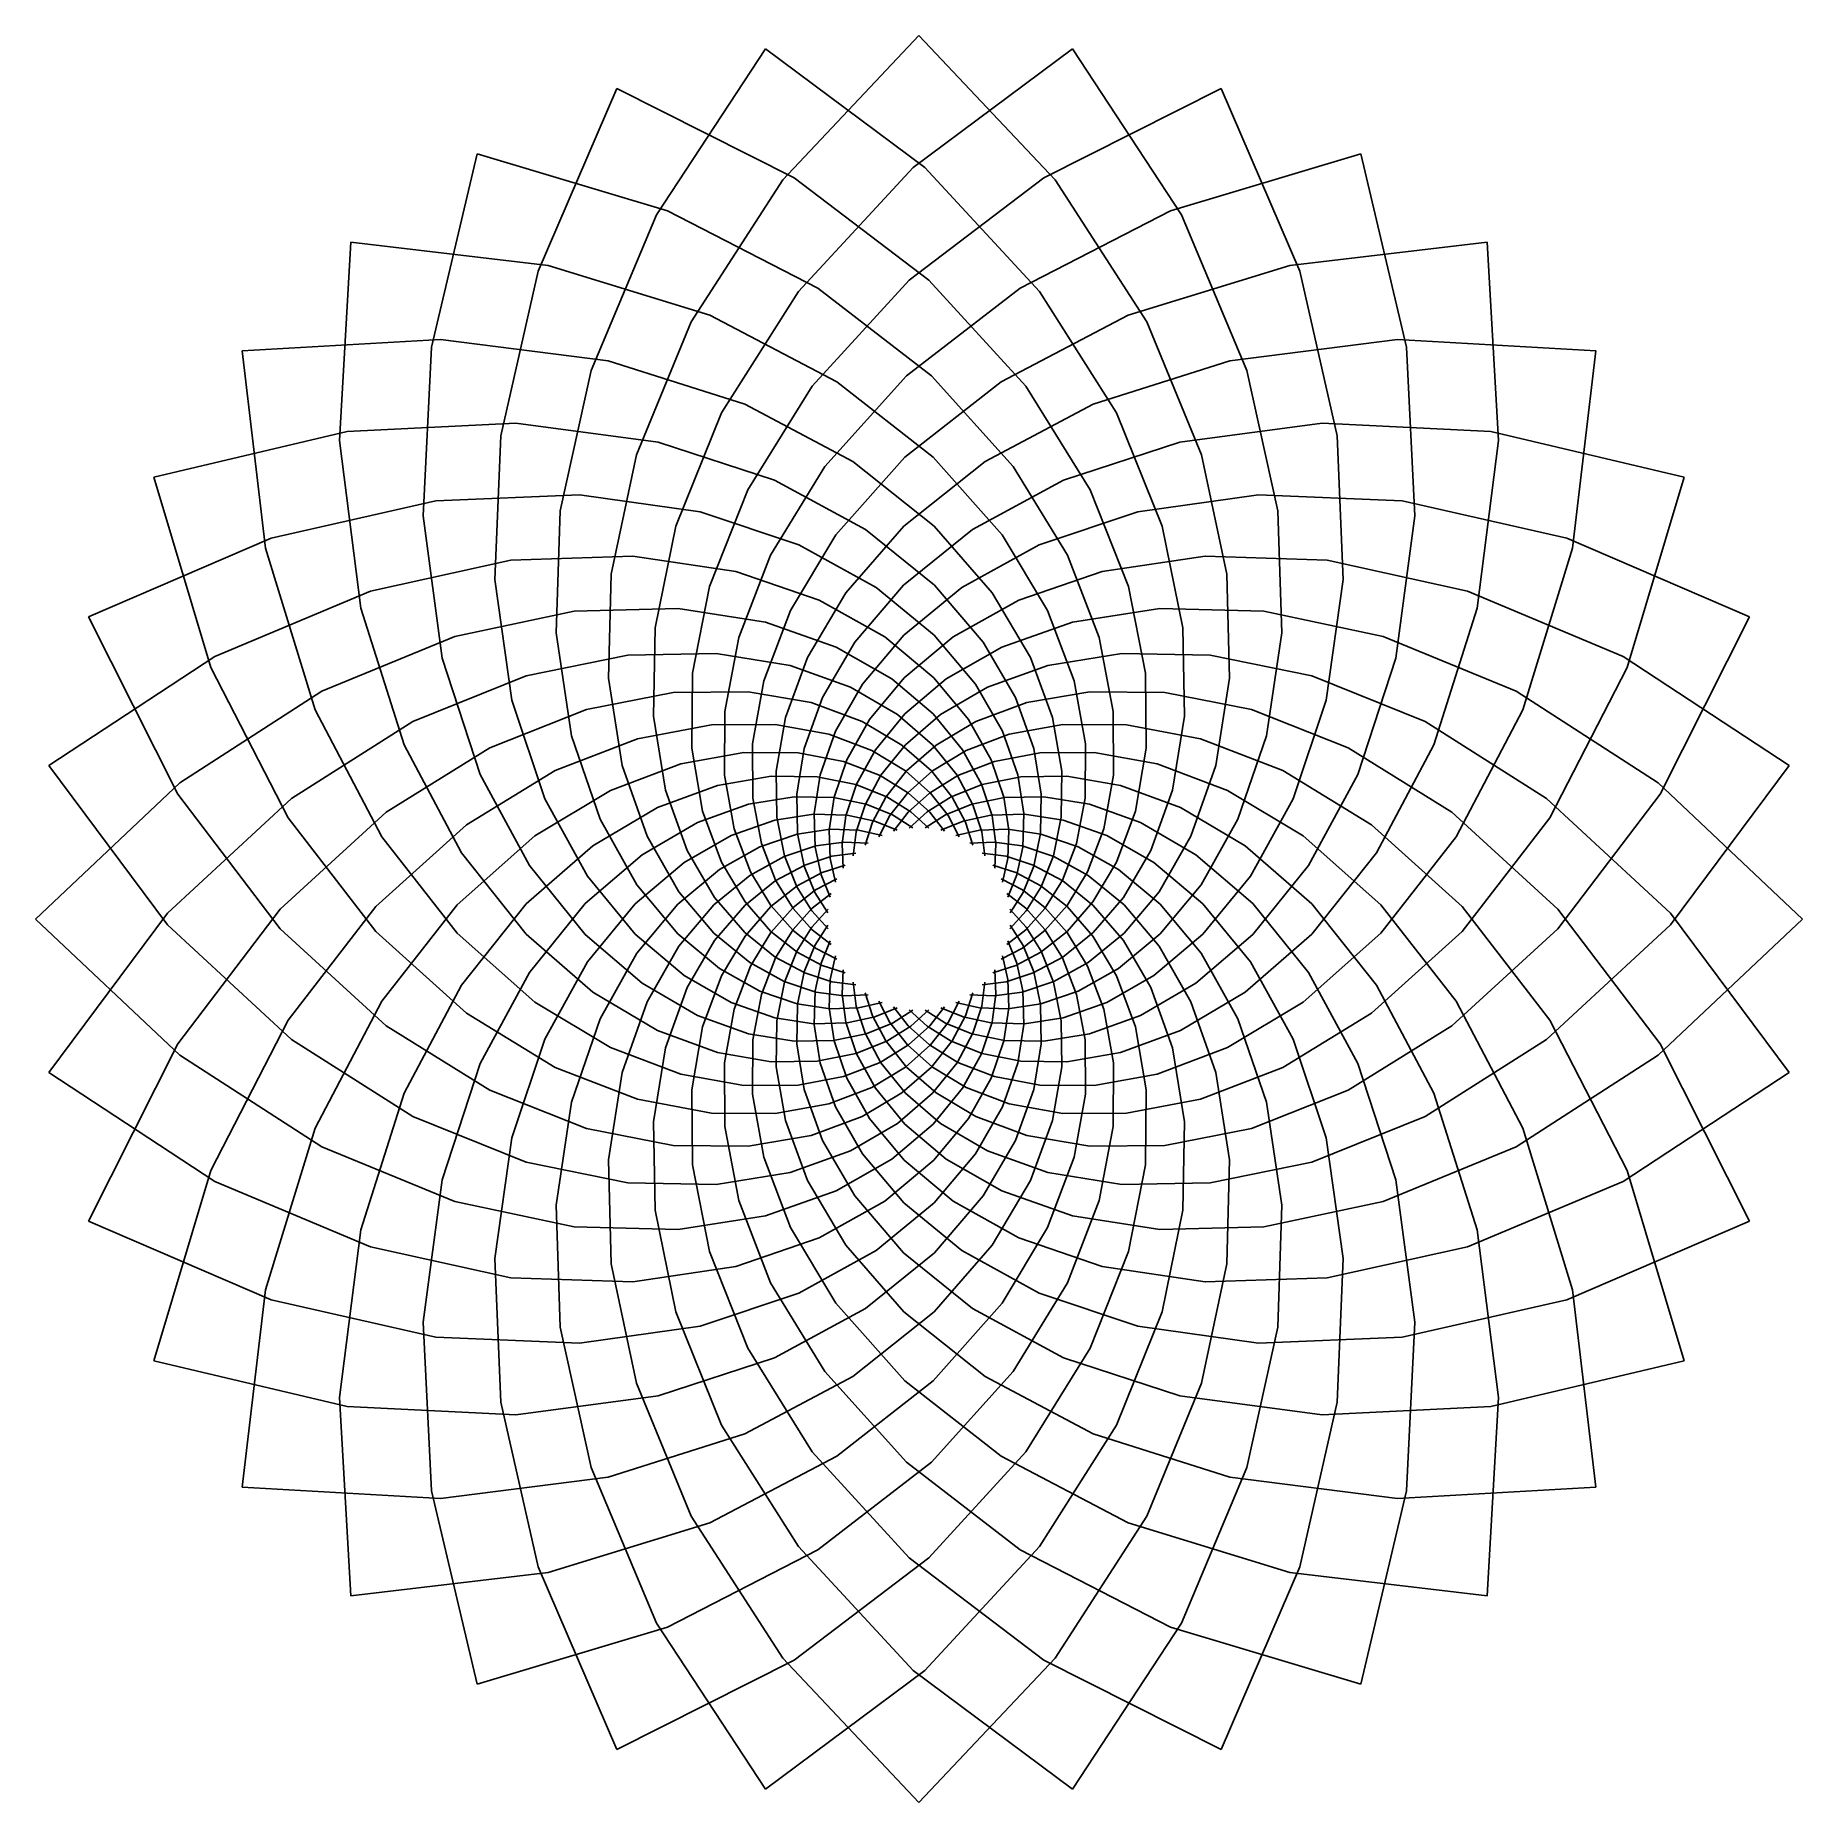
# Model space of a CAD drawing. Header units: metres. Extents: x 125 to 1075, y -75 to 875.
import ezdxf

# ---------------------------------------------------------------- set-up
doc = ezdxf.new("R2010")
doc.units = ezdxf.units.M

msp = doc.modelspace()

# ---------------------------------------------------------------- linework, layer by layer
for p, q in [((600, 875.2001), (526.7729, 797.42017)), ((600, 875.2001), (673.2271, 797.42017)), ((517.48236, 867.9807), (458.8741, 778.66675)), ((517.48236, 867.9807), (603.10333, 804.0982)), ((682.51764, 867.9807), (596.89667, 804.0982)), ((682.51764, 867.9807), (741.1259, 778.66675)), ((437.47202, 846.542), (395.2633, 748.40765)), ((437.47202, 846.542), (532.88525, 798.4979)), ((762.52795, 846.542), (667.11475, 798.4979)), ((762.52795, 846.542), (804.7367, 748.40765)), ((362.39996, 811.5353), (337.87338, 707.5624)), ((362.39996, 811.5353), (464.70642, 780.78955)), ((837.6, 811.53534), (735.2936, 780.78955)), ((837.6, 811.53534), (862.1266, 707.5624)), ((532.88525, 798.4979), (605.278, 743.61475)), ((596.89667, 804.0982), (535.13416, 737.47797)), ((667.11475, 798.4979), (594.72205, 743.61475)), ((603.10333, 804.0982), (664.86584, 737.47797)), ((526.7729, 797.42017), (477.51715, 721.08704)), ((673.2271, 797.42017), (722.48285, 721.08704)), ((464.70642, 780.78955), (545.5297, 739.311)), ((735.2936, 780.78955), (654.4703, 739.311)), ((458.8741, 778.66675), (423.62177, 694.94006)), ((741.1259, 778.66675), (776.3783, 694.94006)), ((294.5473, 764.02435), (288.44803, 657.3721)), ((294.5473, 764.02435), (400.63843, 751.511)), ((905.4527, 764.02435), (799.3616, 751.511)), ((905.4527, 764.02435), (911.552, 657.3721)), ((400.63843, 751.511), (487.43652, 724.6974)), ((799.3616, 751.511), (712.5635, 724.6974)), ((395.2633, 748.40765), (375.08554, 659.83154)), ((594.72205, 743.61475), (542.63574, 686.5592)), ((605.278, 743.61475), (657.36426, 686.5592)), ((804.7367, 748.40765), (824.9145, 659.83154)), ((535.13416, 737.47797), (493.74677, 672.2445)), ((545.5297, 739.311), (606.73224, 692.1669)), ((654.4703, 739.311), (593.26776, 692.1669)), ((664.86584, 737.47797), (706.25323, 672.2445)), ((487.43652, 724.6974), (555.89575, 688.8973)), ((712.5635, 724.6974), (644.10425, 688.8973)), ((477.51715, 721.08704), (448.08624, 649.65784)), ((722.48285, 721.08704), (751.91376, 649.65784)), ((235.97565, 705.4527), (342.62793, 711.552)), ((235.97565, 705.4527), (248.48901, 599.3616)), ((337.87338, 707.5624), (333.38324, 616.8281)), ((342.62793, 711.552), (432.76355, 700.21814)), ((857.3721, 711.552), (767.2365, 700.2181)), ((964.02435, 705.4527), (857.3721, 711.552)), ((862.1266, 707.5624), (866.6168, 616.8281)), ((964.02435, 705.4527), (951.511, 599.3616)), ((423.62177, 694.94006), (407.04156, 619.4854)), ((432.76355, 700.21814), (506.39932, 676.8496)), ((767.2365, 700.2181), (693.6007, 676.8496)), ((776.3783, 694.94006), (792.9585, 619.4854)), ((542.63574, 686.5592), (507.867, 630.81604)), ((593.26776, 692.1669), (549.3475, 643.3081)), ((555.89575, 688.8973), (607.63293, 648.4075)), ((644.10425, 688.8973), (592.36707, 648.4075)), ((606.73224, 692.1669), (650.6525, 643.3081)), ((657.36426, 686.5592), (692.133, 630.81604)), ((506.39932, 676.8496), (564.38153, 645.95905)), ((693.6007, 676.8496), (635.61847, 645.95905)), ((292.4376, 662.1266), (383.17188, 666.61676)), ((383.17188, 666.61676), (459.7469, 656.39014)), ((493.74677, 672.2445), (469.18594, 611.31067)), ((706.25323, 672.2445), (730.8141, 611.31067)), ((816.8281, 666.6168), (740.2532, 656.3901)), ((907.5624, 662.1266), (816.8281, 666.6168)), ((188.46469, 637.60004), (292.4376, 662.1266)), ((288.44803, 657.3721), (299.78192, 567.2365)), ((375.08554, 659.83154), (371.85977, 582.64404)), ((459.7469, 656.39014), (522.2123, 636.0373)), ((740.2532, 656.3901), (677.7877, 636.0373)), ((824.9145, 659.83154), (828.14026, 582.64404)), ((911.552, 657.3721), (900.2181, 567.2365)), ((1011.5353, 637.60004), (907.5624, 662.1266)), ((448.08624, 649.65784), (434.4796, 585.38477)), ((592.36707, 648.4075), (555.33746, 606.5723)), ((607.63293, 648.4075), (644.6626, 606.5723)), ((751.91376, 649.65784), (765.5204, 585.38477)), ((188.46469, 637.60004), (219.21051, 535.2936)), ((549.3475, 643.3081), (520.1451, 595.67847)), ((564.38153, 645.95905), (608.11316, 611.18964)), ((635.61847, 645.95905), (591.88684, 611.18964)), ((650.6525, 643.3081), (679.855, 595.67847)), ((1011.5353, 637.60004), (980.78955, 535.2936)), ((340.16846, 624.9144), (417.356, 628.14026)), ((417.356, 628.14026), (482.40665, 618.94366)), ((507.867, 630.81604), (487.37903, 578.839)), ((522.2123, 636.0373), (571.3172, 609.39)), ((677.7877, 636.0373), (628.68286, 609.39)), ((692.133, 630.81604), (712.621, 578.839)), ((782.64404, 628.1402), (717.5934, 618.9436)), ((859.83154, 624.9144), (782.64404, 628.1402)), ((251.59235, 604.7367), (340.16846, 624.9144)), ((407.04156, 619.4854), (404.8025, 553.82605)), ((482.40665, 618.94366), (535.39276, 601.22815)), ((717.5934, 618.9436), (664.6073, 601.22815)), ((792.9585, 619.4854), (795.1975, 553.82605)), ((948.40765, 604.7367), (859.83154, 624.9144)), ((333.38324, 616.8281), (343.60992, 540.2532)), ((469.18594, 611.31067), (458.0349, 556.5656)), ((591.88684, 611.18964), (560.671, 575.3723)), ((571.3172, 609.39), (608.2784, 579.53735)), ((628.68286, 609.39), (591.7216, 579.53735)), ((608.11316, 611.18964), (639.329, 575.37225)), ((730.8141, 611.31067), (741.9651, 556.5656)), ((866.6168, 616.8281), (856.3901, 540.2532)), ((153.45804, 562.528), (251.59235, 604.7367)), ((248.48901, 599.3616), (275.3026, 512.56354)), ((555.33746, 606.5723), (530.8154, 565.87854)), ((535.39276, 601.22815), (576.9763, 578.2473)), ((664.6073, 601.22815), (623.02374, 578.2473)), ((644.6626, 606.5723), (669.1846, 565.87854)), ((951.511, 599.3616), (924.6974, 512.5635)), ((1046.542, 562.52795), (948.40765, 604.7367)), ((305.0599, 576.37823), (380.5146, 592.95844)), ((380.5146, 592.95844), (446.17398, 595.1975)), ((446.17398, 595.1975), (501.4314, 586.95215)), ((520.1451, 595.67847), (503.062, 551.3447)), ((679.855, 595.67847), (696.938, 551.3447)), ((753.82605, 595.1975), (698.56866, 586.95215)), ((819.4854, 592.95844), (753.82605, 595.1975)), ((894.9401, 576.37823), (819.4854, 592.95844)), ((371.85977, 582.64404), (381.05634, 517.5934)), ((434.4796, 585.38477), (433.00433, 529.53503)), ((501.4314, 586.95215), (546.3737, 571.5413)), ((698.56866, 586.95215), (653.6263, 571.5413)), ((765.5204, 585.38477), (766.99567, 529.53503)), ((828.14026, 582.64404), (818.9436, 517.5934)), ((221.33331, 541.1259), (305.0599, 576.37823)), ((487.37903, 578.839), (478.25397, 532.21234)), ((560.671, 575.3723), (540.0839, 540.6072)), ((546.3737, 571.5413), (581.58527, 551.7274)), ((591.7216, 579.53735), (565.41034, 548.87537)), ((576.9763, 578.2473), (608.2122, 552.62)), ((623.02374, 578.2473), (591.7878, 552.62)), ((608.2784, 579.53735), (634.58966, 548.87537)), ((653.6263, 571.5413), (618.41473, 551.7274)), ((639.329, 575.37225), (659.9161, 540.6072)), ((712.621, 578.839), (721.74603, 532.21234)), ((978.66675, 541.1259), (894.9401, 576.37823)), ((153.45804, 562.528), (201.50204, 467.1147)), ((299.78192, 567.2365), (323.15036, 493.60068)), ((350.34216, 551.91376), (414.61526, 565.52045)), ((414.61526, 565.52045), (470.46497, 566.99567)), ((470.46497, 566.99567), (517.40063, 559.6231)), ((530.8154, 565.87854), (516.578, 528.0667)), ((669.1846, 565.87854), (683.422, 528.0667)), ((729.53503, 566.9956), (682.5994, 559.6231)), ((785.38477, 565.5204), (729.53503, 566.9956)), ((849.65784, 551.9137), (785.38477, 565.5204)), ((900.2181, 567.2365), (876.8496, 493.6007)), ((1046.542, 562.52795), (998.4979, 467.11475)), ((278.91293, 522.48285), (350.34216, 551.91376)), ((404.8025, 553.82605), (413.04785, 498.5686)), ((458.0349, 556.5656), (457.14514, 509.06277)), ((503.062, 551.3447), (495.6068, 511.635)), ((517.40063, 559.6231), (555.5178, 546.2247)), ((591.7878, 552.62), (569.6136, 526.37396)), ((581.58527, 551.7274), (607.98016, 529.7306)), ((618.41473, 551.7274), (592.01984, 529.7306)), ((608.2122, 552.62), (630.3864, 526.37396)), ((682.5994, 559.6231), (644.4822, 546.2247)), ((696.938, 551.3447), (704.3932, 511.635)), ((741.9651, 556.5656), (742.85486, 509.06277)), ((795.1975, 553.82605), (786.95215, 498.56863)), ((921.08704, 522.48285), (849.65784, 551.9137)), ((388.68933, 530.8141), (443.4344, 541.9651)), ((443.4344, 541.9651), (490.93723, 542.85486)), ((490.93723, 542.85486), (530.802, 536.27893)), ((565.41034, 548.87537), (548.1306, 519.17755)), ((555.5178, 546.2247), (585.3314, 529.14545)), ((644.4822, 546.2247), (614.6686, 529.14545)), ((634.58966, 548.87537), (651.8694, 519.1775)), ((709.0628, 542.85486), (669.19806, 536.27893)), ((756.5656, 541.9651), (709.0628, 542.85486)), ((811.31067, 530.8141), (756.5656, 541.9651)), ((132.01932, 482.51767), (221.33331, 541.1259)), ((219.21051, 535.2936), (260.68903, 454.47025)), ((343.60992, 540.2532), (363.9627, 477.7877)), ((540.0839, 540.6072), (528.22363, 508.35992)), ((530.802, 536.27893), (563.1284, 524.6363)), ((669.19806, 536.27893), (636.8716, 524.6363)), ((659.9161, 540.6072), (671.7763, 508.35992)), ((856.3901, 540.2532), (836.0373, 477.78772)), ((980.78955, 535.2936), (939.311, 454.4703)), ((1067.9807, 482.51764), (978.66675, 541.1259)), ((327.7555, 506.25323), (388.68933, 530.8141)), ((433.00433, 529.53503), (440.3769, 482.5994)), ((478.25397, 532.21234), (477.80756, 491.81134)), ((516.578, 528.0667), (510.49762, 494.24988)), ((569.6136, 526.37396), (555.1133, 501.00684)), ((563.1284, 524.6363), (588.3696, 509.91785)), ((592.01984, 529.7306), (573.3349, 507.26685)), ((585.3314, 529.14545), (607.63336, 510.26755)), ((614.6686, 529.14545), (592.36664, 510.26755)), ((607.98016, 529.7306), (626.66516, 507.2668)), ((636.8716, 524.6363), (611.6304, 509.91785)), ((630.3864, 526.37396), (644.8867, 501.00684)), ((683.422, 528.0667), (689.5024, 494.24988)), ((721.74603, 532.21234), (722.19244, 491.81134)), ((766.99567, 529.53503), (759.6231, 482.5994)), ((872.2445, 506.25323), (811.31067, 530.8141)), ((202.57983, 473.22714), (278.91293, 522.48285)), ((381.05634, 517.5934), (398.77182, 464.60724)), ((421.16098, 512.621), (467.78766, 521.74603)), ((467.78766, 521.74603), (508.18866, 522.19244)), ((508.18866, 522.19244), (542.0457, 516.3401)), ((548.1306, 519.17755), (538.25555, 491.67783)), ((542.0457, 516.3401), (569.4593, 506.22836)), ((657.95435, 516.3401), (630.5407, 506.22836)), ((651.8694, 519.1775), (661.74445, 491.67783)), ((691.81134, 522.1924), (657.95435, 516.3401)), ((732.2124, 521.746), (691.81134, 522.1924)), ((778.839, 512.621), (732.2124, 521.746)), ((818.9436, 517.5934), (801.22815, 464.60727)), ((997.42017, 473.22708), (921.08704, 522.48285)), ((262.52206, 464.8659), (327.7555, 506.25323)), ((275.3026, 512.56354), (311.10272, 444.10425)), ((369.184, 492.133), (421.16098, 512.621)), ((448.65527, 496.938), (488.365, 504.3932)), ((457.14514, 509.06277), (463.72107, 469.19803)), ((488.365, 504.3932), (522.72394, 504.50897)), ((495.6068, 511.635), (495.49103, 477.27606)), ((522.72394, 504.50897), (551.47687, 499.31116)), ((528.22363, 508.35992), (523.2739, 479.56323)), ((573.3349, 507.26685), (561.16986, 485.60056)), ((569.4593, 506.22836), (590.82764, 493.54736)), ((592.36664, 510.26755), (576.62415, 491.04288)), ((588.3696, 509.91785), (607.2113, 493.71893)), ((611.6304, 509.91785), (592.7887, 493.71893)), ((607.63336, 510.26755), (623.37585, 491.04288)), ((630.5407, 506.22836), (609.17236, 493.54736)), ((626.66516, 507.2668), (638.8302, 485.60056)), ((677.2761, 504.50894), (648.52313, 499.31116)), ((671.7763, 508.35992), (676.7261, 479.56323)), ((711.635, 504.3932), (677.2761, 504.50894)), ((704.3932, 511.635), (704.509, 477.27606)), ((751.3447, 496.938), (711.635, 504.3932)), ((742.85486, 509.06277), (736.27893, 469.19803)), ((830.81604, 492.133), (778.839, 512.621)), ((937.4779, 464.8659), (872.2445, 506.25323)), ((924.6974, 512.5635), (888.8972, 444.10428)), ((404.32153, 479.85495), (448.65527, 496.938)), ((413.04785, 498.5686), (428.45868, 453.62625)), ((510.49762, 494.24988), (510.62354, 465.03113)), ((555.1133, 501.00684), (546.8954, 477.5573)), ((551.47687, 499.31116), (574.72266, 490.5334)), ((648.52313, 499.31116), (625.27734, 490.5334)), ((644.8867, 501.00684), (653.1046, 477.5573)), ((689.5024, 494.24988), (689.37646, 465.03113)), ((795.67847, 479.85495), (751.3447, 496.938)), ((786.95215, 498.56863), (771.5413, 453.62628)), ((313.44083, 457.36426), (369.184, 492.133)), ((323.15036, 493.60068), (354.04095, 435.6185)), ((471.9333, 483.422), (505.75012, 489.50238)), ((477.80756, 491.81134), (483.6599, 457.95428)), ((505.75012, 489.50238), (534.9689, 489.37646)), ((538.25555, 491.67783), (534.23444, 467.1575)), ((534.9689, 489.37646), (559.38574, 484.76862)), ((561.16986, 485.60056), (554.33466, 465.606)), ((559.38574, 484.76862), (579.096, 477.1524)), ((576.62415, 491.04288), (566.4208, 472.539)), ((574.72266, 490.5334), (592.811, 479.61023)), ((592.7887, 493.71893), (579.5272, 477.26794)), ((590.82764, 493.54736), (606.7444, 479.6491)), ((609.17236, 493.54736), (593.2556, 479.6491)), ((625.27734, 490.5334), (607.189, 479.61023)), ((607.2113, 493.71893), (620.47284, 477.26794)), ((640.61426, 484.76862), (620.904, 477.1524)), ((623.37585, 491.04288), (633.5792, 472.539)), ((638.8302, 485.60056), (645.66534, 465.606)), ((665.0311, 489.37646), (640.61426, 484.76862)), ((661.74445, 491.67783), (665.76556, 467.1575)), ((694.2499, 489.50238), (665.0311, 489.37646)), ((728.0667, 483.422), (694.2499, 489.50238)), ((722.19244, 491.81134), (716.3401, 457.95428)), ((886.5592, 457.36426), (830.81604, 492.133)), ((876.8496, 493.6007), (845.95905, 435.6185)), ((132.01932, 482.51767), (195.9018, 396.89664)), ((356.6919, 450.65253), (404.32153, 479.85495)), ((363.9627, 477.7877), (390.61, 428.68283)), ((434.12143, 469.18454), (471.9333, 483.422)), ((440.3769, 482.5994), (453.77533, 444.48218)), ((491.64008, 471.77634), (520.43677, 476.7261)), ((495.49103, 477.27606), (500.68884, 448.5231)), ((520.43677, 476.7261), (545.28284, 476.4282)), ((523.2739, 479.56323), (523.5718, 454.71716)), ((546.8954, 477.5573), (543.63605, 456.6796)), ((545.28284, 476.4282), (566.01624, 472.35034)), ((579.5272, 477.26794), (570.9713, 461.46606)), ((579.096, 477.1524), (594.40656, 467.74548)), ((593.2556, 479.6491), (582.0858, 465.573)), ((592.811, 479.61023), (606.2554, 467.6876)), ((607.189, 479.61023), (593.7446, 467.68756)), ((620.904, 477.1524), (605.59344, 467.74548)), ((606.7444, 479.6491), (617.9142, 465.573)), ((620.47284, 477.26794), (629.0287, 461.46606)), ((654.71716, 476.4282), (633.98376, 472.35034)), ((653.1046, 477.5573), (656.36395, 456.67957)), ((679.56323, 476.72607), (654.71716, 476.4282)), ((676.7261, 479.56323), (676.4282, 454.71716)), ((708.3599, 471.7763), (679.56323, 476.72607)), ((704.509, 477.27606), (699.31116, 448.5231)), ((765.87854, 469.18454), (728.0667, 483.422)), ((759.6231, 482.5994), (746.2247, 444.48218)), ((843.3081, 450.65253), (795.67847, 479.85495)), ((836.0373, 477.78772), (809.39, 428.68283)), ((1067.9807, 482.51764), (1004.0982, 396.8967)), ((124.79996, 399.99997), (202.57983, 473.22714)), ((201.50204, 467.1147), (256.38525, 394.72202)), ((393.42767, 444.66257), (434.12143, 469.18454)), ((459.39282, 459.9161), (491.64008, 471.77634)), ((463.72107, 469.19803), (475.3637, 436.87158)), ((508.32217, 461.74445), (532.84247, 465.76556)), ((532.84247, 465.76556), (553.969, 465.34998)), ((534.23444, 467.1575), (534.65, 446.031)), ((566.4208, 472.539), (560.7389, 455.49146)), ((566.01624, 472.35034), (582.72766, 465.745)), ((582.72766, 465.745), (595.68585, 457.6456)), ((593.7446, 467.68756), (584.33795, 455.64465)), ((605.59344, 467.74548), (594.2385, 457.51898)), ((594.40656, 467.74548), (605.7615, 457.51898)), ((617.27234, 465.745), (604.31415, 457.6456)), ((606.2554, 467.6876), (615.662, 455.64465)), ((633.98376, 472.35034), (617.27234, 465.745)), ((633.5792, 472.539), (639.2611, 455.49146)), ((667.15753, 465.76553), (646.031, 465.34998)), ((665.76556, 467.1575), (665.35, 446.031)), ((691.67786, 461.74445), (667.15753, 465.76553)), ((740.6072, 459.91608), (708.3599, 471.7763)), ((736.27893, 469.19803), (724.6363, 436.87158)), ((806.5723, 444.66257), (765.87854, 469.18454)), ((998.4979, 467.11475), (943.61475, 394.72205)), ((1075.2001, 400), (997.42017, 473.22708)), ((195.9018, 403.1034), (262.52206, 464.8659)), ((256.38525, 405.278), (313.44083, 457.36426)), ((398.77182, 464.60724), (421.7527, 423.0237)), ((424.62772, 439.32895), (459.39282, 459.9161)), ((480.82248, 451.8694), (508.32217, 461.74445)), ((483.6599, 457.95428), (493.77164, 430.54074)), ((510.62354, 465.03113), (515.2314, 440.6143)), ((522.4427, 453.10464), (543.32043, 456.36395)), ((543.32043, 456.36395), (561.2832, 455.8726)), ((543.63605, 456.6796), (544.12744, 438.71686)), ((554.33466, 465.606), (551.69934, 447.8308)), ((553.969, 465.34998), (571.57355, 461.74686)), ((570.9713, 461.46606), (566.2509, 446.93216)), ((571.57355, 461.74686), (585.74133, 456.0207)), ((582.0858, 465.573), (574.9133, 452.07962)), ((594.2385, 457.51898), (586.31805, 447.21655)), ((604.31415, 457.6456), (594.725, 448.87506)), ((595.68585, 457.6456), (605.275, 448.87506)), ((605.7615, 457.51898), (613.68195, 447.21655)), ((628.42645, 461.74686), (614.25867, 456.0207)), ((617.9142, 465.573), (625.0867, 452.07962)), ((646.031, 465.34998), (628.42645, 461.74686)), ((629.0287, 461.46606), (633.7491, 446.93216)), ((656.67957, 456.36395), (638.7168, 455.8726)), ((645.66534, 465.606), (648.30066, 447.8308)), ((656.36395, 456.67957), (655.87256, 438.71683)), ((677.5573, 453.1046), (656.67957, 456.36395)), ((689.37646, 465.03113), (684.7686, 440.6143)), ((719.17755, 451.8694), (691.67786, 461.74445)), ((716.3401, 457.95428), (706.2284, 430.54074)), ((775.37225, 439.32895), (740.6072, 459.91608)), ((801.22815, 464.60727), (778.2473, 423.02374)), ((943.61475, 405.278), (886.5592, 457.36426)), ((1004.0982, 403.1034), (937.4779, 464.8659)), ((260.68903, 454.47025), (307.8331, 393.26773)), ((307.8331, 406.7323), (356.6919, 450.65253)), ((428.45868, 453.62625), (448.27258, 418.41473)), ((451.12463, 434.58963), (480.82248, 451.8694)), ((498.99316, 444.88672), (522.4427, 453.10464)), ((500.68884, 448.5231), (509.4666, 425.27734)), ((523.5718, 454.71716), (527.64966, 433.98376)), ((534.39404, 445.66534), (552.1692, 448.30063)), ((551.69934, 447.8308), (552.2345, 432.55896)), ((552.1692, 448.30063), (567.44104, 447.7655)), ((560.7389, 455.49146), (558.614, 440.3587)), ((561.2832, 455.8726), (576.2301, 452.69363)), ((566.2509, 446.93216), (564.5428, 434.04974)), ((567.44104, 447.7655), (580.1308, 444.96457)), ((574.9133, 452.07962), (570.99414, 439.68954)), ((576.2301, 452.69363), (588.24066, 447.73172)), ((584.33795, 455.64465), (578.32684, 444.12338)), ((585.74133, 456.0207), (596.7078, 449.04855)), ((614.25867, 456.0207), (603.2922, 449.04855)), ((623.7699, 452.69363), (611.75934, 447.73172)), ((615.662, 455.64465), (621.67316, 444.12338)), ((632.55896, 447.7655), (619.8692, 444.96457)), ((638.7168, 455.8726), (623.7699, 452.69363)), ((625.0867, 452.07962), (629.00586, 439.6895)), ((647.8308, 448.30066), (632.55896, 447.7655)), ((633.7491, 446.93216), (635.4572, 434.04974)), ((639.2611, 455.49146), (641.38605, 440.3587)), ((648.30066, 447.8308), (647.7655, 432.55893)), ((665.606, 445.66534), (647.8308, 448.30066)), ((676.4282, 454.71716), (672.35034, 433.98376)), ((701.00684, 444.88672), (677.5573, 453.1046)), ((699.31116, 448.5231), (690.5334, 425.27734)), ((748.87537, 434.58963), (719.17755, 451.8694)), ((771.5413, 453.62628), (751.7274, 418.41473)), ((892.1669, 406.7323), (843.3081, 450.65253)), ((939.311, 454.4703), (892.1669, 393.26776)), ((311.10272, 444.10425), (351.59256, 392.36703)), ((351.59256, 407.633), (393.42767, 444.66257)), ((388.81036, 408.11313), (424.62772, 439.32895)), ((453.77533, 444.48218), (470.85455, 414.66858)), ((473.62604, 430.3864), (498.99316, 444.88672)), ((492.7332, 426.66516), (514.3994, 438.83017)), ((514.3994, 438.83017), (534.39404, 445.66534)), ((515.2314, 440.6143), (522.8476, 420.90396)), ((527.461, 433.57922), (544.50854, 439.2611)), ((534.65, 446.031), (538.2531, 428.42645)), ((544.12744, 438.71686), (547.3064, 423.76993)), ((544.50854, 439.2611), (559.6413, 441.38602)), ((558.614, 440.3587), (559.1688, 427.37537)), ((559.6413, 441.38602), (572.62463, 440.8312)), ((640.3587, 441.38602), (627.37537, 440.8312)), ((655.49146, 439.2611), (640.3587, 441.38602)), ((641.38605, 440.3587), (640.8312, 427.37537)), ((655.87256, 438.71683), (652.6936, 423.7699)), ((672.539, 433.57922), (655.49146, 439.2611)), ((665.35, 446.031), (661.7468, 428.42645)), ((685.6006, 438.83017), (665.606, 445.66534)), ((684.7686, 440.6143), (677.1524, 420.904)), ((707.26685, 426.66513), (685.6006, 438.83017)), ((726.37396, 430.3864), (701.00684, 444.88672)), ((746.2247, 444.48218), (729.14545, 414.66858)), ((811.18964, 408.11313), (775.37225, 439.32895)), ((848.4075, 407.633), (806.5723, 444.66257)), ((888.8972, 444.10428), (848.4075, 392.36707)), ((354.04095, 435.6185), (388.81036, 391.88687)), ((390.61, 428.68283), (420.46265, 391.72162)), ((420.46265, 408.27838), (451.12463, 434.58963)), ((447.37997, 408.21222), (473.62604, 430.3864)), ((475.3637, 436.87158), (490.08215, 411.6304)), ((493.77164, 430.54074), (506.45264, 409.17236)), ((508.95712, 423.3759), (527.461, 433.57922)), ((522.73206, 420.47284), (538.53394, 429.02866)), ((527.64966, 433.98376), (534.255, 417.27237)), ((538.2531, 428.42645), (543.9793, 414.25864)), ((538.53394, 429.02866), (553.0679, 433.74905)), ((547.9204, 425.08664), (560.3105, 429.00586)), ((552.2345, 432.55896), (555.03546, 419.86923)), ((553.0679, 433.74905), (565.95026, 435.4572)), ((646.9321, 433.74908), (634.04974, 435.4572)), ((652.0796, 425.08664), (639.6895, 429.00586)), ((647.7655, 432.55893), (644.9646, 419.8692)), ((661.46606, 429.02866), (646.9321, 433.74908)), ((661.7468, 428.42645), (656.0207, 414.25864)), ((677.26794, 420.4728), (661.46606, 429.02866)), ((672.35034, 433.98376), (665.745, 417.27237)), ((691.0429, 423.37585), (672.539, 433.57922)), ((706.2284, 430.54074), (693.54736, 409.17236)), ((724.6363, 436.87158), (709.91785, 411.6304)), ((752.62, 408.21222), (726.37396, 430.3864)), ((779.53735, 408.27838), (748.87537, 434.58963)), ((809.39, 428.68283), (779.53735, 391.72162)), ((845.95905, 435.6185), (811.18964, 391.8869)), ((421.7527, 423.0237), (447.37997, 391.78778)), ((448.27258, 418.41473), (470.26938, 392.01987)), ((470.26938, 407.98016), (492.7332, 426.66516)), ((489.73245, 407.63336), (508.95712, 423.3759)), ((506.28107, 407.21133), (522.73206, 420.47284)), ((509.4666, 425.27734), (520.3898, 407.18903)), ((522.8476, 420.90396), (532.2545, 405.59348)), ((534.427, 417.91418), (547.9204, 425.08664)), ((544.35535, 415.662), (555.87665, 421.67316)), ((547.3064, 423.76993), (552.2683, 411.75934)), ((655.64465, 415.662), (644.12335, 421.6732)), ((652.6936, 423.7699), (647.7317, 411.75934)), ((665.573, 417.91418), (652.0796, 425.08664)), ((677.1524, 420.904), (667.7455, 405.59348)), ((693.71893, 407.2113), (677.26794, 420.4728)), ((690.5334, 425.27734), (679.6102, 407.18903)), ((710.2676, 407.63333), (691.0429, 423.37585)), ((729.7306, 407.98016), (707.26685, 426.66513)), ((751.7274, 418.41473), (729.7306, 392.01987)), ((778.2473, 423.02374), (752.62, 391.7878)), ((470.85455, 414.66858), (489.73245, 392.36664)), ((490.08215, 411.6304), (506.28107, 392.78867)), ((506.45264, 409.17236), (520.3509, 393.25565)), ((520.3509, 406.74435), (534.427, 417.91418)), ((532.31244, 406.2554), (544.35535, 415.662)), ((534.255, 417.27237), (542.3544, 404.31412)), ((542.481, 405.76147), (552.78345, 413.68198)), ((543.9793, 414.25864), (550.9515, 403.29218)), ((657.519, 405.76144), (647.21655, 413.68195)), ((656.0207, 414.25864), (649.0485, 403.29218)), ((667.68756, 406.25537), (655.64465, 415.662)), ((665.745, 417.27237), (657.6456, 404.31415)), ((679.6491, 406.74435), (665.573, 417.91418)), ((693.54736, 409.17236), (679.6491, 393.25565)), ((709.91785, 411.6304), (693.71893, 392.7887)), ((729.14545, 414.66858), (710.2676, 392.36667)), ((124.79996, 399.99997), (202.57983, 326.7729)), ((132.01932, 317.48236), (195.9018, 403.1034)), ((201.50204, 332.88522), (256.38525, 405.278)), ((260.68903, 345.5298), (307.8331, 406.7323)), ((311.10272, 355.89578), (351.59256, 407.633)), ((354.04095, 364.38153), (388.81036, 408.11313)), ((390.61, 371.3172), (420.46265, 408.27838)), ((421.7527, 376.9763), (447.37997, 408.21222)), ((448.27258, 381.58527), (470.26938, 407.98016)), ((470.85455, 385.33142), (489.73245, 407.63336)), ((490.08215, 388.3696), (506.28107, 407.21133)), ((506.45264, 390.82767), (520.3509, 406.74435)), ((520.3898, 407.18903), (532.31244, 393.7446)), ((520.3898, 392.81097), (532.31244, 406.2554)), ((532.2545, 394.40652), (542.481, 405.76147)), ((532.2545, 405.59348), (542.481, 394.23853)), ((542.3544, 395.68588), (551.12494, 405.27502)), ((542.3544, 404.31412), (551.12494, 394.72498)), ((657.6456, 395.68585), (648.87506, 405.27502)), ((657.6456, 404.31415), (648.87506, 394.72498)), ((667.7455, 394.40652), (657.519, 405.76144)), ((667.7455, 405.59348), (657.519, 394.23853)), ((679.6102, 407.18903), (667.68756, 393.74463)), ((679.6102, 392.81097), (667.68756, 406.25537)), ((693.54736, 390.82764), (679.6491, 406.74435)), ((709.91785, 388.36963), (693.71893, 407.2113)), ((729.14545, 385.33145), (710.2676, 407.63333)), ((751.7274, 381.58527), (729.7306, 407.98016)), ((778.2473, 376.9763), (752.62, 408.21222)), ((809.39, 371.3172), (779.53735, 408.27838)), ((845.95905, 364.38153), (811.18964, 408.11313)), ((888.8973, 355.89578), (848.4075, 407.633)), ((939.311, 345.5298), (892.1669, 406.7323)), ((998.4979, 332.88535), (943.61475, 405.278)), ((1075.2001, 400), (997.42017, 326.77292)), ((1067.9807, 317.48224), (1004.0982, 403.1034)), ((195.9018, 396.89664), (262.52203, 335.13412)), ((256.38525, 394.72202), (313.44083, 342.63577)), ((307.8331, 393.26773), (356.6919, 349.3475)), ((351.59256, 392.36703), (393.42767, 355.33746)), ((388.81036, 391.88687), (424.62772, 360.67105)), ((420.46265, 391.72162), (451.12466, 365.41034)), ((447.37997, 391.78778), (473.62604, 369.6136)), ((470.26938, 392.01987), (492.7332, 373.33487)), ((489.73245, 392.36664), (508.95712, 376.6241)), ((493.77164, 369.45926), (506.45264, 390.82767)), ((506.28107, 392.78867), (522.73206, 379.52716)), ((509.4666, 374.72266), (520.3898, 392.81097)), ((520.3509, 393.25565), (534.427, 382.08582)), ((522.8476, 379.09604), (532.2545, 394.40652)), ((532.31244, 393.7446), (544.35535, 384.338)), ((534.255, 382.72763), (542.3544, 395.68588)), ((542.481, 394.23853), (552.78345, 386.31805)), ((543.9793, 385.74136), (550.9515, 396.70782)), ((657.519, 394.23853), (647.21655, 386.31805)), ((656.0207, 385.74136), (649.0485, 396.70782)), ((667.68756, 393.74463), (655.64465, 384.338)), ((665.745, 382.72763), (657.6456, 395.68585)), ((679.6491, 393.25565), (665.573, 382.08582)), ((677.1524, 379.096), (667.7455, 394.40652)), ((693.71893, 392.7887), (677.26794, 379.5272)), ((690.5334, 374.72266), (679.6102, 392.81097)), ((710.2676, 392.36667), (691.0429, 376.62415)), ((706.2284, 369.45926), (693.54736, 390.82764)), ((729.7306, 392.01987), (707.26685, 373.33487)), ((752.62, 391.7878), (726.37396, 369.61362)), ((779.53735, 391.72162), (748.87537, 365.41037)), ((811.18964, 391.8869), (775.3723, 360.67105)), ((848.4075, 392.36707), (806.5723, 355.33746)), ((892.1669, 393.26776), (843.3081, 349.34753)), ((943.61475, 394.72205), (886.5592, 342.6358)), ((1004.0982, 396.8967), (937.47797, 335.13416)), ((428.45868, 346.37375), (448.27258, 381.58527)), ((453.77533, 355.51785), (470.85455, 385.33142)), ((475.3637, 363.12842), (490.08215, 388.3696)), ((527.64966, 366.01624), (534.255, 382.72763)), ((534.427, 382.08582), (547.9204, 374.91336)), ((538.2532, 371.57355), (543.9793, 385.74136)), ((544.35535, 384.338), (555.87665, 378.3268)), ((547.3064, 376.2301), (552.2683, 388.24066)), ((655.64465, 384.338), (644.12335, 378.32684)), ((652.6936, 376.23007), (647.7317, 388.24066)), ((665.573, 382.08582), (652.0796, 374.91336)), ((661.7468, 371.57355), (656.0207, 385.74136)), ((672.35034, 366.01624), (665.745, 382.72763)), ((724.6363, 363.12842), (709.91785, 388.36963)), ((746.2247, 355.51785), (729.14545, 385.33145)), ((771.5413, 346.37375), (751.7274, 381.58527)), ((363.9627, 322.2123), (390.61, 371.3172)), ((398.77182, 335.39276), (421.7527, 376.9763)), ((492.7332, 373.33487), (514.3994, 361.16983)), ((500.68884, 351.4769), (509.4666, 374.72266)), ((508.95712, 376.6241), (527.461, 366.42078)), ((515.2314, 359.3857), (522.8476, 379.09604)), ((522.73206, 379.52716), (538.53394, 370.97134)), ((534.65, 353.969), (538.2532, 371.57355)), ((538.53394, 370.97134), (553.0679, 366.25092)), ((544.12744, 361.28317), (547.3064, 376.2301)), ((547.9204, 374.91336), (560.3105, 370.99414)), ((552.2345, 367.44104), (555.0354, 380.1308)), ((558.614, 359.6413), (559.1688, 372.62463)), ((652.0796, 374.91336), (639.6895, 370.99417)), ((641.38605, 359.6413), (640.8312, 372.62463)), ((647.7655, 367.44104), (644.9646, 380.13077)), ((661.46606, 370.97134), (646.9322, 366.25095)), ((655.87256, 361.28317), (652.6936, 376.23007)), ((677.26794, 379.5272), (661.46606, 370.97134)), ((665.35, 353.969), (661.7468, 371.57355)), ((691.0429, 376.62415), (672.539, 366.42078)), ((684.7686, 359.38574), (677.1524, 379.096)), ((707.26685, 373.33487), (685.6006, 361.16983)), ((699.31116, 351.4769), (690.5334, 374.72266)), ((801.22815, 335.39276), (778.2473, 376.9763)), ((836.0373, 322.21234), (809.39, 371.3172)), ((323.15036, 306.39935), (354.04095, 364.38153)), ((451.12466, 365.41034), (480.82248, 348.1306)), ((463.72107, 330.802), (475.3637, 363.12842)), ((473.62604, 369.6136), (498.99316, 355.11328)), ((483.6599, 342.04572), (493.77164, 369.45926)), ((514.3994, 361.16983), (534.39404, 354.33466)), ((523.5718, 345.28284), (527.64966, 366.01624)), ((527.461, 366.42078), (544.50854, 360.7389)), ((543.63605, 343.32043), (544.12744, 361.28317)), ((551.69934, 352.1692), (552.2345, 367.44104)), ((553.0679, 366.25092), (565.95026, 364.5428)), ((566.2509, 353.06784), (564.5428, 365.95026)), ((633.7491, 353.06784), (635.4572, 365.95026)), ((646.9322, 366.25095), (634.04974, 364.54282)), ((648.30066, 352.1692), (647.7655, 367.44104)), ((672.539, 366.42078), (655.49146, 360.7389)), ((656.36395, 343.32043), (655.87256, 361.28317)), ((685.6006, 361.16983), (665.606, 354.33466)), ((676.4282, 345.28284), (672.35034, 366.01624)), ((726.37396, 369.61362), (701.00684, 355.11328)), ((716.3401, 342.04572), (706.2284, 369.45926)), ((748.87537, 365.41037), (719.17755, 348.13065)), ((736.27893, 330.802), (724.6363, 363.12842)), ((876.8497, 306.39935), (845.95905, 364.38153)), ((275.30258, 287.4365), (311.10272, 355.89578)), ((393.42767, 355.33746), (434.12143, 330.81543)), ((424.62772, 360.67105), (459.39282, 340.0839)), ((440.37686, 317.40063), (453.77533, 355.51785)), ((498.99316, 355.11328), (522.4427, 346.89536)), ((510.62354, 334.96887), (515.2314, 359.3857)), ((534.23444, 332.8425), (534.65, 353.969)), ((534.39404, 354.33466), (552.1692, 351.69934)), ((544.50854, 360.7389), (559.6413, 358.61398)), ((554.33466, 334.394), (551.69934, 352.1692)), ((552.1692, 351.69934), (567.44104, 352.23453)), ((560.7389, 344.50854), (558.614, 359.6413)), ((559.6413, 358.61398), (572.62463, 359.1688)), ((570.9714, 338.53394), (566.2509, 353.06784)), ((567.44104, 352.23453), (580.1308, 355.03543)), ((574.9133, 347.92038), (570.99414, 360.31046)), ((576.2301, 347.3064), (588.24066, 352.26828)), ((584.338, 344.35535), (578.32684, 355.87662)), ((594.2385, 342.48102), (586.31805, 352.78345)), ((605.7615, 342.48102), (613.68195, 352.78345)), ((623.7699, 347.3064), (611.75934, 352.26828)), ((615.662, 344.35535), (621.67316, 355.87662)), ((632.55896, 352.23453), (619.8692, 355.03543)), ((625.0867, 347.92038), (629.00586, 360.3105)), ((640.3587, 358.61398), (627.37537, 359.1688)), ((629.0287, 338.53394), (633.7491, 353.06784)), ((647.8308, 351.69937), (632.55896, 352.23453)), ((639.2611, 344.50854), (641.38605, 359.6413)), ((655.49146, 360.7389), (640.3587, 358.61398)), ((645.66534, 334.394), (648.30066, 352.1692)), ((665.606, 354.33466), (647.8308, 351.69937)), ((665.76556, 332.8425), (665.35, 353.969)), ((701.00684, 355.11328), (677.5573, 346.8954)), ((689.37646, 334.96887), (684.7686, 359.38574)), ((775.3723, 360.67105), (740.6072, 340.08395)), ((759.62317, 317.40063), (746.2247, 355.51785)), ((806.5723, 355.33746), (765.8786, 330.8155)), ((924.6974, 287.43658), (888.8973, 355.89578)), ((219.21048, 264.70642), (260.68903, 345.5298)), ((313.44083, 342.63577), (369.18396, 307.86703)), ((356.6919, 349.3475), (404.32153, 320.14508)), ((413.04785, 301.4314), (428.45868, 346.37375)), ((480.82248, 348.1306), (508.32217, 338.25555)), ((495.49103, 322.72394), (500.68884, 351.4769)), ((522.4427, 346.89536), (543.32043, 343.63605)), ((523.2739, 320.43677), (523.5718, 345.28284)), ((543.32043, 343.63605), (561.28314, 344.12744)), ((546.8954, 322.4427), (543.63605, 343.32043)), ((566.4208, 327.461), (560.7389, 344.50854)), ((561.28314, 344.12744), (576.2301, 347.3064)), ((571.57355, 338.25314), (585.7414, 343.9793)), ((582.0858, 334.42697), (574.9133, 347.92038)), ((582.7276, 334.255), (595.68585, 342.3544)), ((593.7446, 332.3124), (584.338, 344.35535)), ((585.7414, 343.9793), (596.7078, 350.95145)), ((605.5935, 332.25452), (594.2385, 342.48102)), ((594.40656, 332.25452), (605.7615, 342.48102)), ((604.31415, 342.3544), (594.725, 351.12494)), ((595.68585, 342.3544), (605.275, 351.12494)), ((614.25867, 343.9793), (603.2922, 350.95145)), ((617.2724, 334.255), (604.31415, 342.3544)), ((606.2554, 332.31244), (615.662, 344.35535)), ((628.42645, 338.25314), (614.25867, 343.9793)), ((617.9142, 334.427), (625.0867, 347.92038)), ((638.71686, 344.12744), (623.7699, 347.3064)), ((633.5792, 327.461), (639.2611, 344.50854)), ((656.67957, 343.63605), (638.71686, 344.12744)), ((653.1047, 322.4427), (656.36395, 343.32043)), ((677.5573, 346.8954), (656.67957, 343.63605)), ((676.7261, 320.43677), (676.4282, 345.28284)), ((719.17755, 348.13065), (691.67786, 338.25558)), ((704.509, 322.72394), (699.31116, 351.4769)), ((786.95215, 301.4314), (771.5413, 346.37375)), ((843.3081, 349.34753), (795.67847, 320.14508)), ((886.5592, 342.6358), (830.81604, 307.86703)), ((980.7895, 264.70636), (939.311, 345.5298)), ((153.45804, 237.47202), (201.50204, 332.88522)), ((262.52203, 335.13412), (327.7555, 293.7468)), ((381.05634, 282.40668), (398.77182, 335.39276)), ((459.39282, 340.0839), (491.64008, 328.22366)), ((477.80756, 308.1887), (483.6599, 342.04572)), ((508.32217, 338.25555), (532.84247, 334.23447)), ((510.4976, 305.75015), (510.62354, 334.96887)), ((532.84247, 334.23447), (553.969, 334.65002)), ((538.25555, 308.32217), (534.23444, 332.8425)), ((553.969, 334.65002), (571.57355, 338.25314)), ((561.1698, 314.39944), (554.33466, 334.394)), ((566.01624, 327.64966), (582.7276, 334.255)), ((579.52716, 322.73206), (570.9714, 338.53394)), ((593.2557, 320.3509), (582.0858, 334.42697)), ((606.7444, 320.3509), (617.9142, 334.427)), ((633.98376, 327.64966), (617.2724, 334.255)), ((620.47284, 322.73206), (629.0287, 338.53394)), ((646.031, 334.65005), (628.42645, 338.25314)), ((638.8302, 314.39944), (645.66534, 334.394)), ((667.15753, 334.23447), (646.031, 334.65005)), ((661.74445, 308.32217), (665.76556, 332.8425)), ((691.67786, 338.25558), (667.15753, 334.23447)), ((689.5024, 305.75015), (689.37646, 334.96887)), ((740.6072, 340.08395), (708.36, 328.2237)), ((722.19244, 308.1887), (716.3401, 342.04572)), ((818.94366, 282.40668), (801.22815, 335.39276)), ((937.47797, 335.13416), (872.2445, 293.7468)), ((1046.542, 237.47191), (998.4979, 332.88535)), ((202.57983, 326.7729), (278.91293, 277.51715)), ((434.12143, 330.81543), (471.9333, 316.578)), ((457.14514, 290.93723), (463.72107, 330.802)), ((491.64008, 328.22366), (520.43677, 323.2739)), ((520.43677, 323.2739), (545.28284, 323.5718)), ((545.28284, 323.5718), (566.01624, 327.64966)), ((576.62415, 308.95712), (566.4208, 327.461)), ((579.096, 322.8476), (594.40656, 332.25452)), ((592.811, 320.38977), (606.2554, 332.31244)), ((607.189, 320.38977), (593.7446, 332.3124)), ((620.904, 322.8476), (605.5935, 332.25452)), ((623.3759, 308.95712), (633.5792, 327.461)), ((654.71716, 323.5718), (633.98376, 327.64966)), ((679.56323, 323.27393), (654.71716, 323.5718)), ((708.36, 328.2237), (679.56323, 323.27393)), ((765.8786, 330.8155), (728.0667, 316.57803)), ((742.85486, 290.93723), (736.27893, 330.802)), ((997.42017, 326.77292), (921.08704, 277.51715)), ((132.01932, 317.48236), (221.33328, 258.87408)), ((343.60992, 259.74686), (363.9627, 322.2123)), ((404.32153, 320.14508), (448.65527, 303.062)), ((433.00433, 270.46497), (440.37686, 317.40063)), ((471.9333, 316.578), (505.75012, 310.49762)), ((495.6068, 288.365), (495.49103, 322.72394)), ((528.22363, 291.64008), (523.2739, 320.43677)), ((534.9689, 310.62354), (559.38574, 315.23138)), ((555.1133, 298.99316), (546.8954, 322.4427)), ((559.38574, 315.23138), (579.096, 322.8476)), ((573.33484, 292.7332), (561.1698, 314.39944)), ((574.72266, 309.4666), (592.811, 320.38977)), ((592.7887, 306.28107), (579.52716, 322.73206)), ((590.82764, 306.45267), (606.7444, 320.3509)), ((609.17236, 306.45264), (593.2557, 320.3509)), ((625.27734, 309.4666), (607.189, 320.38977)), ((607.21136, 306.28107), (620.47284, 322.73206)), ((640.6143, 315.23138), (620.904, 322.8476)), ((626.66516, 292.7332), (638.8302, 314.39944)), ((665.0311, 310.62354), (640.6143, 315.23138)), ((644.8867, 298.99316), (653.1047, 322.4427)), ((671.77637, 291.64008), (676.7261, 320.43677)), ((728.0667, 316.57803), (694.2499, 310.49762)), ((704.3932, 288.365), (704.509, 322.72394)), ((795.67847, 320.14508), (751.3447, 303.06204)), ((766.99567, 270.46497), (759.62317, 317.40063)), ((856.39014, 259.74692), (836.0373, 322.21234)), ((1067.9807, 317.48224), (978.6667, 258.87402)), ((299.78192, 232.76349), (323.15036, 306.39935)), ((369.18396, 307.86703), (421.161, 287.379)), ((478.254, 267.78763), (477.80756, 308.1887)), ((505.75012, 310.49762), (534.9689, 310.62354)), ((516.578, 271.9333), (510.4976, 305.75015)), ((548.1306, 280.82248), (538.25555, 308.32217)), ((551.47687, 300.68884), (574.72266, 309.4666)), ((569.4592, 293.77164), (590.82764, 306.45267)), ((592.36664, 289.73245), (576.62415, 308.95712)), ((588.36957, 290.08215), (607.21136, 306.28107)), ((611.6304, 290.08215), (592.7887, 306.28107)), ((607.6333, 289.73245), (623.3759, 308.95712)), ((630.5407, 293.77164), (609.17236, 306.45264)), ((648.52313, 300.68884), (625.27734, 309.4666)), ((651.8694, 280.82248), (661.74445, 308.32217)), ((694.2499, 310.49762), (665.0311, 310.62354)), ((683.422, 271.9333), (689.5024, 305.75015)), ((721.74603, 267.78766), (722.19244, 308.1887)), ((830.81604, 307.86703), (778.839, 287.37903)), ((900.218, 232.76343), (876.8497, 306.39935)), ((404.8025, 246.17395), (413.04785, 301.4314)), ((448.65527, 303.062), (488.365, 295.6068)), ((488.365, 295.6068), (522.72394, 295.49103)), ((522.72394, 295.49103), (551.47687, 300.68884)), ((569.6136, 273.62604), (555.1133, 298.99316)), ((630.38635, 273.626), (644.8867, 298.99316)), ((677.2761, 295.49106), (648.52313, 300.68884)), ((711.635, 295.60684), (677.2761, 295.49106)), ((751.3447, 303.06204), (711.635, 295.60684)), ((795.1975, 246.1739), (786.95215, 301.4314)), ((248.48901, 200.63844), (275.30258, 287.4365)), ((327.7555, 293.7468), (388.6893, 269.18597)), ((421.161, 287.379), (467.78766, 278.25397)), ((458.0349, 243.43437), (457.14514, 290.93723)), ((503.06198, 248.65529), (495.6068, 288.365)), ((540.08386, 259.39285), (528.22363, 291.64008)), ((542.0457, 283.6599), (569.4592, 293.77164)), ((563.1284, 275.3637), (588.36957, 290.08215)), ((592.0198, 270.26938), (573.33484, 292.7332)), ((585.3314, 270.85455), (607.6333, 289.73245)), ((614.6686, 270.85455), (592.36664, 289.73245)), ((607.98016, 270.26938), (626.66516, 292.7332)), ((636.8716, 275.3637), (611.6304, 290.08215)), ((657.9543, 283.6599), (630.5407, 293.77164)), ((659.9161, 259.39282), (671.77637, 291.64008)), ((696.9379, 248.65524), (704.3932, 288.365)), ((778.839, 287.37903), (732.2124, 278.254)), ((741.9651, 243.43436), (742.85486, 290.93723)), ((872.2445, 293.7468), (811.31067, 269.18597)), ((951.511, 200.63837), (924.6974, 287.43658)), ((278.91293, 277.51715), (350.34216, 248.08627)), ((371.85977, 217.35594), (381.05634, 282.40668)), ((467.78766, 278.25397), (508.18866, 277.80756)), ((508.18866, 277.80756), (542.0457, 283.6599)), ((565.41034, 251.12466), (548.1306, 280.82248)), ((634.5896, 251.12465), (651.8694, 280.82248)), ((691.81134, 277.8076), (657.9543, 283.6599)), ((732.2124, 278.254), (691.81134, 277.8076)), ((828.1402, 217.3559), (818.94366, 282.40668)), ((921.08704, 277.51715), (849.65784, 248.08627)), ((388.6893, 269.18597), (443.4344, 258.0349)), ((434.47958, 214.61523), (433.00433, 270.46497)), ((487.37897, 221.16101), (478.254, 267.78763)), ((530.8154, 234.12144), (516.578, 271.9333)), ((530.802, 263.72107), (563.1284, 275.3637)), ((555.5178, 253.77534), (585.3314, 270.85455)), ((591.7877, 247.37997), (569.6136, 273.62604)), ((581.58527, 248.27258), (607.98016, 270.26938)), ((618.41473, 248.27258), (592.0198, 270.26938)), ((608.2122, 247.37997), (630.38635, 273.626)), ((644.4822, 253.77534), (614.6686, 270.85455)), ((669.19806, 263.72107), (636.8716, 275.3637)), ((669.1845, 234.12141), (683.422, 271.9333)), ((712.621, 221.16096), (721.74603, 267.78766)), ((811.31067, 269.18597), (756.5656, 258.03494)), ((765.5204, 214.61519), (766.99567, 270.46497)), ((188.46469, 162.4), (219.21048, 264.70642)), ((221.33328, 258.87408), (305.05988, 223.62178)), ((333.3832, 183.17188), (343.60992, 259.74686)), ((443.4344, 258.0349), (490.93723, 257.14514)), ((490.93723, 257.14514), (530.802, 263.72107)), ((560.671, 224.62775), (540.08386, 259.39285)), ((639.3289, 224.62772), (659.9161, 259.39282)), ((709.0628, 257.14514), (669.19806, 263.72107)), ((756.5656, 258.03494), (709.0628, 257.14514)), ((866.61676, 183.17181), (856.39014, 259.74692)), ((978.6667, 258.87402), (894.94006, 223.62172)), ((1011.5353, 162.39989), (980.7895, 264.70636)), ((350.34216, 248.08627), (414.61523, 234.47957)), ((520.145, 204.32155), (503.06198, 248.65529)), ((517.40063, 240.37688), (555.5178, 253.77534)), ((546.3737, 228.45868), (581.58527, 248.27258)), ((591.7216, 220.46262), (565.41034, 251.12466)), ((576.97626, 221.75267), (608.2122, 247.37997)), ((623.02374, 221.75267), (591.7877, 247.37997)), ((608.2784, 220.46262), (634.5896, 251.12465)), ((653.6263, 228.45868), (618.41473, 248.27258)), ((682.5994, 240.37688), (644.4822, 253.77534)), ((679.8549, 204.3215), (696.9379, 248.65524)), ((849.65784, 248.08627), (785.38477, 234.47961)), ((407.0415, 180.5146), (404.8025, 246.17395)), ((469.18588, 188.68936), (458.0349, 243.43437)), ((470.46497, 233.00433), (517.40063, 240.37688)), ((729.53503, 233.00436), (682.5994, 240.37688)), ((730.814, 188.6893), (741.9651, 243.43436)), ((792.95844, 180.51454), (795.1975, 246.1739)), ((153.45804, 237.47202), (251.59232, 195.26334)), ((288.448, 142.62796), (299.78192, 232.76349)), ((414.61523, 234.47957), (470.46497, 233.00433)), ((501.43137, 213.04785), (546.3737, 228.45868)), ((555.33746, 193.42764), (530.8154, 234.12144)), ((644.66254, 193.42766), (669.1845, 234.12141)), ((698.56866, 213.04787), (653.6263, 228.45868)), ((785.38477, 234.47961), (729.53503, 233.00436)), ((911.5519, 142.6279), (900.218, 232.76343)), ((1046.542, 237.47191), (948.4076, 195.26328)), ((305.05988, 223.62178), (380.5146, 207.04156)), ((507.86703, 169.18398), (487.37897, 221.16101)), ((535.3927, 198.77184), (576.97626, 221.75267)), ((591.8869, 188.81038), (560.671, 224.62775)), ((571.31714, 190.61), (608.2784, 220.46262)), ((628.68286, 190.61), (591.7216, 220.46262)), ((608.1131, 188.81038), (639.3289, 224.62772)), ((664.6073, 198.77184), (623.02374, 221.75267)), ((692.13293, 169.18398), (712.621, 221.16096)), ((894.94006, 223.62172), (819.48535, 207.0415)), ((375.0855, 140.16849), (371.85977, 217.35594)), ((448.0863, 150.34215), (434.47958, 214.61523)), ((446.17398, 204.80246), (501.43137, 213.04785)), ((753.82605, 204.80247), (698.56866, 213.04787)), ((751.9137, 150.34216), (765.5204, 214.61519)), ((824.9144, 140.16843), (828.1402, 217.3559)), ((235.97562, 94.5473), (248.48901, 200.63844)), ((380.5146, 207.04156), (446.17398, 204.80246)), ((549.34753, 156.69186), (520.145, 204.32155)), ((650.65247, 156.69186), (679.8549, 204.3215)), ((819.48535, 207.0415), (753.82605, 204.80247)), ((964.0243, 94.54724), (951.511, 200.63837)), ((251.59232, 195.26334), (340.16843, 175.08554)), ((482.40662, 181.05637), (535.3927, 198.77184)), ((522.2123, 163.96272), (571.31714, 190.61)), ((592.36707, 151.59256), (555.33746, 193.42764)), ((607.63293, 151.59256), (644.66254, 193.42766)), ((677.7877, 163.96272), (628.68286, 190.61)), ((717.5934, 181.05637), (664.6073, 198.77184)), ((948.4076, 195.26328), (859.83154, 175.08551)), ((337.87344, 92.43753), (333.3832, 183.17188)), ((417.356, 171.85976), (482.40662, 181.05637)), ((493.74683, 127.75549), (469.18588, 188.68936)), ((564.3815, 154.04097), (608.1131, 188.81038)), ((635.6185, 154.04097), (591.8869, 188.81038)), ((706.2532, 127.75549), (730.814, 188.6893)), ((782.64404, 171.85976), (717.5934, 181.05637)), ((862.1266, 92.43753), (866.61676, 183.17181)), ((340.16843, 175.08554), (417.356, 171.85976)), ((423.6218, 105.05988), (407.0415, 180.5146)), ((776.3782, 105.05988), (792.95844, 180.51454)), ((859.83154, 175.08551), (782.64404, 171.85976)), ((188.46469, 162.4), (292.43756, 137.87341)), ((459.7469, 143.60992), (522.2123, 163.96272)), ((542.6358, 113.44083), (507.86703, 169.18398)), ((657.3642, 113.44083), (692.13293, 169.18398)), ((740.2531, 143.60992), (677.7877, 163.96272)), ((1011.5353, 162.39989), (907.5624, 137.87332)), ((506.3993, 123.15036), (564.3815, 154.04097)), ((593.26776, 107.8331), (549.34753, 156.69186)), ((606.73224, 107.8331), (650.65247, 156.69186)), ((693.6007, 123.15036), (635.6185, 154.04097)), ((294.54733, 35.97559), (288.448, 142.62796)), ((383.1719, 133.38318), (459.7469, 143.60992)), ((477.5172, 78.91293), (448.0863, 150.34215)), ((555.89575, 111.10272), (607.63293, 151.59256)), ((644.10425, 111.10275), (592.36707, 151.59256)), ((722.4828, 78.91293), (751.9137, 150.34216)), ((816.8281, 133.38318), (740.2531, 143.60992)), ((905.45264, 35.97562), (911.5519, 142.6279)), ((292.43756, 137.87341), (383.1719, 133.38318)), ((395.26337, 51.59232), (375.0855, 140.16849)), ((804.73663, 51.59232), (824.9144, 140.16843)), ((907.5624, 137.87332), (816.8281, 133.38318)), ((535.13416, 62.52203), (493.74683, 127.75549)), ((664.86584, 62.52203), (706.2532, 127.75549)), ((432.76352, 99.78192), (506.3993, 123.15036)), ((767.23645, 99.78192), (693.6007, 123.15036)), ((458.87415, 21.33328), (423.6218, 105.05988)), ((487.43652, 75.30258), (555.89575, 111.10272)), ((594.72205, 56.38525), (542.6358, 113.44083)), ((545.5297, 60.68903), (606.73224, 107.8331)), ((654.4703, 60.68903), (593.26776, 107.8331)), ((605.27795, 56.38525), (657.3642, 113.44083)), ((712.5635, 75.30258), (644.10425, 111.10275)), ((741.12585, 21.33328), (776.3782, 105.05988)), ((342.62802, 88.44797), (432.76352, 99.78192)), ((857.372, 88.448), (767.23645, 99.78192)), ((235.97562, 94.5473), (342.62802, 88.44797)), ((362.40002, -11.53534), (337.87344, 92.43753)), ((837.6, -11.53534), (862.1266, 92.43753)), ((964.0243, 94.54724), (857.372, 88.448)), ((526.77295, 2.5798), (477.5172, 78.91293)), ((673.22705, 2.5798), (722.4828, 78.91293)), ((400.6385, 48.48898), (487.43652, 75.30258)), ((799.3615, 48.48898), (712.5635, 75.30258)), ((464.70648, 19.21048), (545.5297, 60.68903)), ((596.89667, -4.09821), (535.13416, 62.52203)), ((603.10333, -4.09821), (664.86584, 62.52203)), ((735.2936, 19.21048), (654.4703, 60.68903)), ((294.54733, 35.97559), (400.6385, 48.48898)), ((437.47205, -46.54199), (395.26337, 51.59232)), ((532.88525, 1.50204), (605.27795, 56.38525)), ((667.11475, 1.50204), (594.72205, 56.38525)), ((762.52795, -46.54196), (804.73663, 51.59232)), ((905.45264, 35.97562), (799.3615, 48.48898)), ((362.40002, -11.53534), (464.70648, 19.21048)), ((517.4824, -67.98071), (458.87415, 21.33328)), ((682.5176, -67.98068), (741.12585, 21.33328)), ((837.6, -11.53534), (735.2936, 19.21048)), ((437.47205, -46.54199), (532.88525, 1.50204)), ((600, -75.20004), (526.77295, 2.5798)), ((600, -75.20004), (673.22705, 2.5798)), ((762.52795, -46.54196), (667.11475, 1.50204)), ((517.4824, -67.98071), (603.10333, -4.09821)), ((682.5176, -67.98068), (596.89667, -4.09821))]:
    msp.add_line(p, q)

doc.saveas('drawing.dxf')
